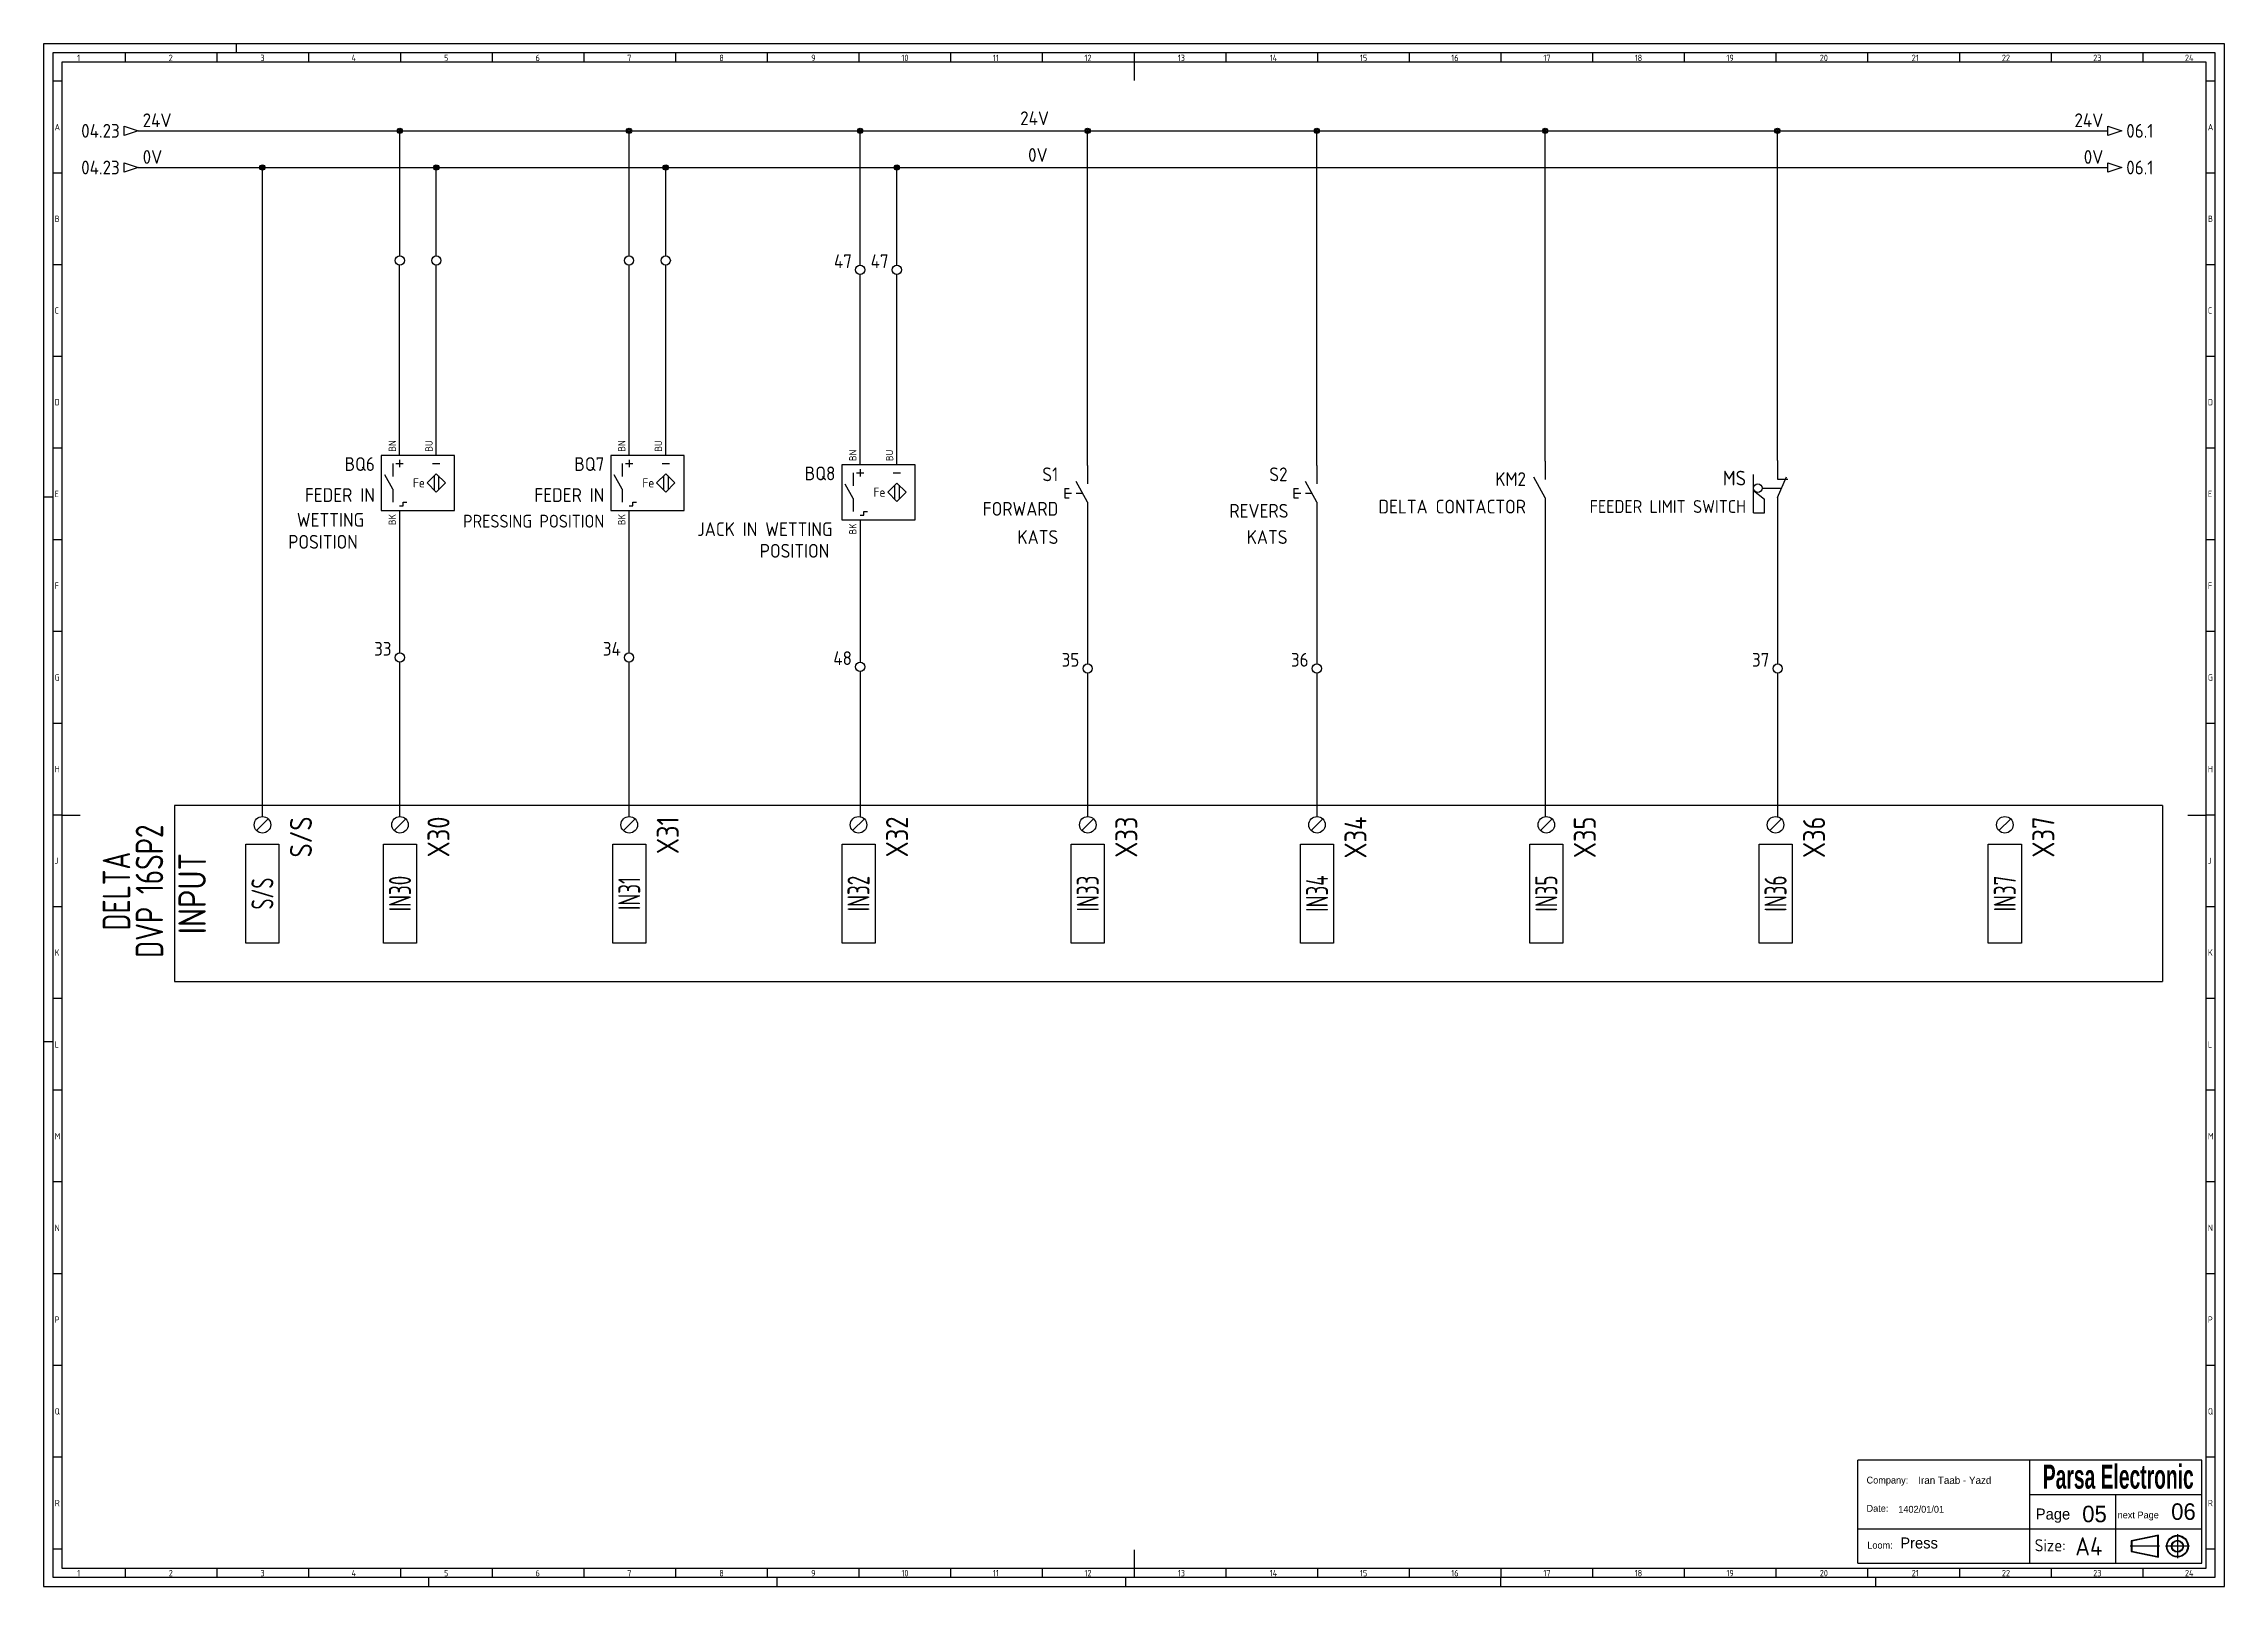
# Model space of a CAD drawing. Header units: millimetres. Extents: x 0 to 1189, y 5 to 846.
import ezdxf
from ezdxf.enums import TextEntityAlignment as Align

# ---------------------------------------------------------------- set-up
doc = ezdxf.new("R2010")
doc.units = ezdxf.units.MM
doc.header["$LTSCALE"] = 12
for name, color, linetype in [('035', 5, 'Continuous'), ('07', 7, 'Continuous'), ('DESC', 1, 'Continuous'), ('DESCCHILD', 20, 'Continuous'), ('MISC', 2, 'Continuous'), ('RED_2.5mm^2', 1, 'Continuous'), ('SYMS', 7, 'Continuous'), ('TAGS', 51, 'Continuous'), ('TERMS', 4, 'Continuous'), ('WIRENO', 70, 'Continuous'), ('WIREREF', 61, 'Continuous'), ('WIREREF_DEST', 61, 'Continuous'), ('XREF', 7, 'Continuous')]:
    doc.layers.add(name, color=color, linetype=linetype)
doc.styles.add('AA', font='', dxfattribs={"height": 1})
doc.styles.add('ACISOTS', font='isocp.shx')
doc.styles.add('ISO Proportional', font='isocp.shx')
doc.styles.add('RAAD', font='swisscb.ttf', dxfattribs={"width": 0.7})
doc.styles.add('WD_IEC', font='ISOCP2.shx', dxfattribs={"width": 0.9, "height": 4})
doc.styles.get('AA').set_extended_font_data('Zar')

# ---------------------------------------------------------------- blocks, each defined once
blk = doc.blocks.new('IEC_border_a0')
at = {"layer": '035', "color": 0}
for p, q in [((0, 841), (0, 0)), ((1189, 841), (0, 841)), ((44.5, 836), (44.5, 831)), ((94.5, 836), (94.5, 831)), ((105, 841), (105, 836)), ((144.5, 836), (144.5, 831)), ((194.5, 836), (194.5, 831)), ((244.5, 836), (244.5, 831)), ((294.5, 836), (294.5, 831)), ((344.5, 836), (344.5, 831)), ((394.5, 836), (394.5, 831)), ((444.5, 836), (444.5, 831)), ((494.5, 836), (494.5, 831)), ((544.5, 836), (544.5, 831)), ((594.5, 836), (594.5, 831)), ((644.5, 836), (644.5, 831)), ((694.5, 836), (694.5, 831)), ((744.5, 836), (744.5, 831)), ((794.5, 836), (794.5, 831)), ((844.5, 836), (844.5, 831)), ((894.5, 836), (894.5, 831)), ((944.5, 836), (944.5, 831)), ((994.5, 836), (994.5, 831)), ((1044.5, 836), (1044.5, 831)), ((1094.5, 836), (1094.5, 831)), ((1144.5, 836), (1144.5, 831)), ((1189, 0), (1189, 841)), ((10, 820.5), (5, 820.5)), ((1184, 820.5), (1179, 820.5)), ((10, 770.5), (5, 770.5)), ((1184, 770.5), (1179, 770.5)), ((10, 720.5), (5, 720.5)), ((1184, 720.5), (1179, 720.5)), ((10, 670.5), (5, 670.5)), ((1184, 670.5), (1179, 670.5)), ((10, 620.5), (5, 620.5)), ((1184, 620.5), (1179, 620.5)), ((0, 594), (5, 594)), ((10, 570.5), (5, 570.5)), ((1184, 570.5), (1179, 570.5)), ((10, 520.5), (5, 520.5)), ((1184, 520.5), (1179, 520.5)), ((10, 470.5), (5, 470.5)), ((1184, 470.5), (1179, 470.5)), ((10, 420.5), (5, 420.5)), ((1184, 420.5), (1179, 420.5)), ((1184, 420.5), (1179, 420.5)), ((10, 370.5), (5, 370.5)), ((1184, 370.5), (1179, 370.5)), ((10, 320.5), (5, 320.5)), ((1184, 320.5), (1179, 320.5)), ((0, 297), (5, 297)), ((10, 270.5), (5, 270.5)), ((1184, 270.5), (1179, 270.5)), ((1184, 270.5), (1179, 270.5)), ((10, 220.5), (5, 220.5)), ((1184, 220.5), (1179, 220.5)), ((10, 170.5), (5, 170.5)), ((1184, 170.5), (1179, 170.5)), ((10, 120.5), (5, 120.5)), ((1184, 120.5), (1179, 120.5)), ((10, 70.5), (5, 70.5)), ((1184, 70.5), (1179, 70.5)), ((10, 20.4), (5.1, 20.4)), ((1184, 20.4), (1179, 20.4)), ((0, 0), (1189, 0)), ((44.5, 10), (44.5, 5)), ((94.5, 10), (94.5, 5)), ((144.5, 10), (144.5, 5)), ((194.5, 10), (194.5, 5)), ((210, 0), (210, 5)), ((244.5, 10), (244.5, 5)), ((294.5, 10), (294.5, 5)), ((344.5, 10), (344.5, 5)), ((394.5, 10), (394.5, 5)), ((400, 0), (400, 5)), ((444.5, 10), (444.5, 5)), ((494.5, 10), (494.5, 5)), ((544.5, 10), (544.5, 5)), ((590, 0), (590, 5)), ((594.5, 10), (594.5, 5)), ((644.5, 10), (644.5, 5)), ((694.5, 10), (694.5, 5)), ((744.5, 10), (744.5, 5)), ((744.5, 10), (744.5, 5)), ((794.5, 10), (794.5, 5)), ((794.5, 0), (794.5, 5)), ((844.5, 10), (844.5, 5)), ((894.5, 10), (894.5, 5)), ((944.5, 10), (944.5, 5)), ((994.5, 10), (994.5, 5)), ((999, 0), (999, 5)), ((1044.5, 10), (1044.5, 5)), ((1094.5, 10), (1094.5, 5)), ((1144.5, 10), (1144.5, 5))]:
    blk.add_line(p, q, dxfattribs=at)
blk.add_lwpolyline([(10, 10), (1179, 10), (1179, 831), (10, 831)], close=True, dxfattribs=at)
at = {"layer": '07', "color": 0}
for p, q in [((594.5, 831), (594.5, 821)), ((10, 420.5), (20, 420.5)), ((1169, 420.5), (1179, 420.5)), ((594.5, 20), (594.5, 10))]:
    blk.add_line(p, q, dxfattribs=at)
blk.add_lwpolyline([(5, 5), (1184, 5), (1184, 836), (5, 836)], close=True, dxfattribs=at)
at = {"layer": '035', "color": 0, "style": 'ISO Proportional'}
for s, p in [('1', (18.3, 831.5)), ('2', (68.2, 831.5)), ('3', (118.2, 831.5)), ('4', (167.9, 831.5)), ('5', (218.3, 831.5)), ('6', (268.2, 831.5)), ('7', (318.2, 831.5)), ('8', (368.4, 831.5)), ('9', (418.5, 831.5)), ('10', (467.7, 831.5)), ('11', (517.5, 831.5)), ('12', (567.5, 831.5)), ('13', (618.4, 831.5)), ('14', (668.5, 831.5)), ('15', (717.7, 831.5)), ('16', (767.5, 831.5)), ('17', (817.7, 831.5)), ('18', (867.5, 831.5)), ('19', (917.5, 831.5)), ('20', (968.4, 831.5)), ('21', (1018.5, 831.5)), ('22', (1067.7, 831.5)), ('23', (1117.5, 831.5)), ('24', (1167.5, 831.5)), ('A', (6, 793.8)), ('A', (1180, 793.8)), ('B', (6, 743.8)), ('B', (1180, 743.8)), ('C', (6, 693.8)), ('C', (1180, 693.8)), ('D', (6, 643.8)), ('D', (1180, 643.8)), ('E', (6, 593.8)), ('E', (1180, 593.8)), ('F', (6, 543.8)), ('F', (1180, 543.8)), ('G', (6, 493.8)), ('G', (1180, 493.8)), ('H', (6, 443.8)), ('H', (1180, 443.8)), ('J', (6, 393.8)), ('J', (1180, 393.8)), ('K', (6, 343.8)), ('K', (1180, 343.8)), ('L', (6, 293.7)), ('L', (1180, 293.7)), ('M', (6, 243.7)), ('M', (1180, 243.7)), ('N', (6, 193.7)), ('N', (1180, 193.7)), ('P', (6, 143.7)), ('P', (1180, 143.7)), ('Q', (6, 93.7)), ('Q', (1180, 93.7)), ('R', (6.1, 43.7)), ('R', (1180, 43.7)), ('1', (18.3, 5.5)), ('2', (68.2, 5.5)), ('3', (118.2, 5.5)), ('4', (167.9, 5.5)), ('5', (218.3, 5.5)), ('6', (268.2, 5.5)), ('7', (318.2, 5.5)), ('8', (368.4, 5.5)), ('9', (418.5, 5.5)), ('10', (467.7, 5.5)), ('11', (517.5, 5.5)), ('12', (567.5, 5.5)), ('13', (618.4, 5.5)), ('14', (668.5, 5.5)), ('15', (717.7, 5.5)), ('16', (767.5, 5.5)), ('17', (817.7, 5.5)), ('18', (867.5, 5.5)), ('19', (917.5, 5.5)), ('20', (968.4, 5.5)), ('21', (1018.5, 5.5)), ('22', (1067.7, 5.5)), ('23', (1117.5, 5.5)), ('24', (1167.5, 5.5))]:
    blk.add_text(s, height=3.5, dxfattribs=at).set_placement(p)
blk = doc.blocks.new('WD_WNH')
at = {"linetype": 'Continuous', "style": 'WD_IEC', "width": 0.8}
blk.add_attdef('WIRENO', text='', height=2.5, dxfattribs=at).set_placement((0, 0.75), align=Align.CENTER)
at = {"style": 'WD_IEC', "flags": 1}
for tag, p in [('W08USER', (0, 0.375)), ('W04USER', (0, 0.875)), ('W05USER', (0, 0.75)), ('W09USER', (0, 0.25)), ('W03USER', (0, 1)), ('W06USER', (0, 0.625)), ('W07USER', (0, 0.5)), ('W02USER', (0, 1.125)), ('W01USER', (0, 1.25)), ('W10USER', (0, 0.125))]:
    blk.add_attdef(tag, text='', height=0.08, dxfattribs=at).set_placement(p, align=Align.CENTER)
blk = doc.blocks.new('WDDOT')
for radius in [0.72, 0.449, 0.223]:
    blk.add_circle((0, 0), radius)
blk = doc.blocks.new('VPX11IN3')
for p, q in [((0, 6.25), (0, 4.25)), ((-1.875, -1.75), (-4.0625, 2.1875)), ((-1.875, 5.25), (-1.875, 1.75)), ((-1, 5.25), (1, 5.25)), ((9, 5.25), (11, 5.25)), ((9.375, 1.875), (9.375, -1.875)), ((10.625, 1.875), (10.625, -1.875)), ((-1.875, -1.75), (-1.875, -5.25)), ((1, -6.25), (1, -5.25)), ((1, -5.25), (2, -5.25)), ((0, -6.25), (1, -6.25))]:
    blk.add_line(p, q)
for points in [[(-5, -7.5), (15, -7.5), (15, 7.5), (-5, 7.5)], [(10, 2.5), (12.5, 0), (10, -2.5), (7.5, 0)]]:
    blk.add_lwpolyline(points, close=True)
at = {"style": 'WD_IEC'}
blk.add_text('Fe', height=2.5, dxfattribs=at).set_placement((6.875, 0), align=Align.MIDDLE_RIGHT)
for tag, p in [('INST', (-6.75, 10.25)), ('LOC', (-6.75, 6.75)), ('TAG1', (-6.75, 3.25)), ('DESC1', (-6.75, -5.2)), ('DESC3', (-6.75, -12.2)), ('DESC2', (-6.75, -8.7)), ('WDTAGALT', (-6.25, -15.125))]:
    blk.add_attdef(tag, text='', height=2.5, dxfattribs=at).set_placement(p, align=Align.RIGHT)
for tag, p in [('TERM02', (-1, 8.5)), ('TERM03', (9, 8.5))]:
    blk.add_attdef(tag, p, '', height=2, rotation=90, dxfattribs=at)
at = {"style": 'WD_IEC', "flags": 1}
for tag, p, height in [('X2TERM02', (0, 7.5), 0.32), ('X2TERM03', (10, 7.5), 0.32), ('MFG', (17.75, 6.5), 1.5), ('CAT', (17.75, 4), 1.5), ('ASSYCODE', (16, -4), 1), ('FAMILY', (16, -5.5), 1), ('X8TERM01', (0, -7.5), 0.32), ('CATDESC', (16, -7), 1)]:
    blk.add_attdef(tag, p, '', height=height, dxfattribs=at)
at = {"lineweight": 15, "style": 'WD_IEC'}
blk.add_attdef('XREF', text='', height=2.5, dxfattribs=at).set_placement((-6.75, -1.35), align=Align.RIGHT)
at = {"style": 'WD_IEC'}
blk.add_attdef('TERM01', text='', height=2, rotation=90, dxfattribs=at).set_placement((-1, -8.5), align=Align.RIGHT)
blk = doc.blocks.new('HA1D3')
blk.add_lwpolyline([(0, 0), (-3.75, -1.25), (-3.75, 1.25)], close=True)
at = {"style": 'WD_IEC'}
blk.add_attdef('XREF', text='', height=2.5, dxfattribs=at).set_placement((-5, 0), align=Align.MIDDLE_RIGHT)
at = {"style": 'WD_IEC', "flags": 1}
blk.add_attdef('SIGCODE', text='', height=1, dxfattribs=at).set_placement((-2.5, 1.8), align=Align.RIGHT)
at = {"style": 'WD_IEC'}
for tag, p, height, flags in [('X1TERM01', (0, 0), 0.32, 1), ('WIRENO', (1.25, 1), 2.5, 8)]:
    blk.add_attdef(tag, p, '', height=height, dxfattribs=dict(at, flags=flags))
blk.add_attdef('DESC1', text='', height=2.5, dxfattribs=at).set_placement((1.25, -1), align=Align.TOP_LEFT)
blk = doc.blocks.new('HA1S1')
blk.add_lwpolyline([(0, 1.25), (3.75, 0), (0, -1.25)], close=True)
at = {"style": 'WD_IEC'}
for tag, height, flags, p in [('WIRENO', 2.5, 8, (-1.25, 1)), ('SIGCODE', 1, 1, (5, 1.8))]:
    blk.add_attdef(tag, text='', height=height, dxfattribs=dict(at, flags=flags)).set_placement(p, align=Align.RIGHT)
at = {"style": 'WD_IEC', "flags": 1}
blk.add_attdef('X4TERM01', (0, 0), '', height=0.32, dxfattribs=at)
at = {"style": 'WD_IEC'}
blk.add_attdef('XREF', text='', height=2.5, dxfattribs=at).set_placement((5, 0), align=Align.MIDDLE_LEFT)
blk.add_attdef('DESC1', text='', height=2.5, dxfattribs=at).set_placement((-1.25, -1), align=Align.TOP_RIGHT)
blk = doc.blocks.new('VT0002')
blk.add_circle((0, 0), 1.25)
at = {"style": 'WD_IEC'}
for tag, p in [('INST', (-2.25, 6.5)), ('LOC', (-2.25, 3.5)), ('DESC1', (-2.25, -6.25)), ('DESC3', (-2.25, -12.25)), ('DESC2', (-2.25, -9.25))]:
    blk.add_attdef(tag, text='', height=2.5, dxfattribs=at).set_placement(p, align=Align.RIGHT)
at = {"style": 'WD_IEC', "flags": 1}
for tag, p, height in [('ASSYCODE', (2.75, 10.75), 1), ('CATDESC', (2.75, 9.25), 1), ('MFG', (2.75, 7.25), 1.5), ('CAT', (2.75, 4.75), 1.5), ('X4PIN01', (-1.25, 1), 0.25), ('X4TERM01', (-1.25, 0), 0.25), ('X4TERMDESC01', (-1.25, 0.5), 0.4), ('STRIPSEQ', (0, 0), 0.025), ('X2PIN01', (0, 2.25), 0.25), ('X2TERM01', (0, 1.25), 0.25), ('X8PIN01', (0, -0.25), 0.25), ('X2TERMDESC01', (0, 1.75), 0.4), ('X1PIN01', (1.25, 1), 0.25), ('X1TERM01', (1.25, 0), 0.25), ('X1TERMDESC01', (1.25, 0.5), 0.4), ('LINKTERM', (0, -0.04), 0.025), ('X8TERM01', (0, -1.25), 0.25), ('X8TERMDESC01', (0, -0.75), 0.4)]:
    blk.add_attdef(tag, p, '', height=height, dxfattribs=at)
at = {"style": 'WD_IEC', "flags": 8}
for tag, height, p in [('TAGSTRIP', 2.5, (-2.25, 0.5)), ('TERM01', 2, (-2.25, -3.25))]:
    blk.add_attdef(tag, text='', height=height, dxfattribs=at).set_placement(p, align=Align.RIGHT)
blk = doc.blocks.new('VPB11')
for p, q in [((0, 7.5), (0, 2.5)), ((-6.25, 1.25), (-6.25, -1.25)), ((-6.25, 1.25), (-5, 1.25)), ((-6.25, 0), (-4.375, 0)), ((0, -2.5), (-3.125, 3.125)), ((-3.125, 0), (-1.389, 0)), ((-6.25, -1.25), (-5, -1.25)), ((0, -2.5), (0, -7.5))]:
    blk.add_line(p, q)
at = {"style": 'WD_IEC'}
for tag, p in [('INST', (-8, 10.25)), ('LOC', (-8, 6.75)), ('TAG1', (-8, 3.25)), ('DESC2', (-8, -13.85)), ('DESC1', (-8, -10.35)), ('DESC3', (-8, -17.35))]:
    blk.add_attdef(tag, text='', height=2.5, dxfattribs=at).set_placement(p, align=Align.RIGHT)
blk.add_attdef('TERM01', text='', height=2, rotation=90, dxfattribs=at).set_placement((-1, 7.5), align=Align.RIGHT)
at = {"style": 'WD_IEC', "flags": 1}
for tag, p, height in [('X2TERM01', (0, 7.5), 0.32), ('X1LINK', (0, 0), 0.32), ('CONTACT', (0.5, 4.5), 1), ('COMMON', (1.75, 3.25), 1), ('ASSYCODE', (1, -4), 1), ('FAMILY', (1, -5.5), 1), ('X8TERM02', (0, -7.5), 0.32), ('CATDESC', (1, -7), 1)]:
    blk.add_attdef(tag, p, '', height=height, dxfattribs=at)
at = {"style": 'WD_IEC', "flags": 9}
for tag, p in [('MFG', (-8.5, -0.25)), ('CAT', (-8.5, -2.75))]:
    blk.add_attdef(tag, text='', height=1.5, dxfattribs=at).set_placement(p, align=Align.RIGHT)
at = {"style": 'WD_IEC'}
blk.add_attdef('TERM02', (-1, -7.5), '', height=2, rotation=90, dxfattribs=at)
at = {"lineweight": 15, "style": 'WD_IEC'}
blk.add_attdef('XREF', text='', height=2.5, dxfattribs=at).set_placement((-8, -6.35), align=Align.RIGHT)
blk = doc.blocks.new('PLCIO_F85')
blk.add_line((1036, 48), (1036, -48))
at = {"layer": 'SYMS'}
for p, q in [((-48, 48), (-48, -48)), ((1036, 48), (-48, 48)), ((-3.2, 34.3), (3.2, 40.7)), ((71.8, 34.3), (78.2, 40.7)), ((196.8, 34.3), (203.2, 40.7)), ((321.8, 34.3), (328.2, 40.7)), ((446.8, 34.3), (453.2, 40.7)), ((571.8, 34.3), (578.2, 40.7)), ((696.8, 34.3), (703.2, 40.7)), ((821.8, 34.3), (828.2, 40.7)), ((946.8, 34.3), (953.2, 40.7)), ((-9, -27), (-9, 27)), ((-9, 27), (9, 27)), ((9, 27), (9, -27)), ((66, -27), (66, 27)), ((66, 27), (84, 27)), ((84, 27), (84, -27)), ((191, -27), (191, 27)), ((191, 27), (209, 27)), ((209, 27), (209, -27)), ((316, -27), (316, 27)), ((316, 27), (334, 27)), ((334, 27), (334, -27)), ((441, -27), (441, 27)), ((441, 27), (459, 27)), ((459, 27), (459, -27)), ((566, -27), (566, 27)), ((566, 27), (584, 27)), ((584, 27), (584, -27)), ((691, -27), (691, 27)), ((691, 27), (709, 27)), ((709, 27), (709, -27)), ((816, -27), (816, 27)), ((816, 27), (834, 27)), ((834, 27), (834, -27)), ((941, -27), (941, 27)), ((941, 27), (959, 27)), ((959, 27), (959, -27)), ((9, -27), (-9, -27)), ((84, -27), (66, -27)), ((209, -27), (191, -27)), ((334, -27), (316, -27)), ((459, -27), (441, -27)), ((584, -27), (566, -27)), ((709, -27), (691, -27)), ((834, -27), (816, -27)), ((959, -27), (941, -27)), ((-48, -48), (1036, -48))]:
    blk.add_line(p, q, dxfattribs=at)
for centre in [(0, 37.5), (75, 37.5), (200, 37.5), (325, 37.5), (450, 37.5), (575, 37.5), (700, 37.5), (825, 37.5), (950, 37.5)]:
    blk.add_circle(centre, 4.5, dxfattribs=at)
at = {"layer": 'SYMS', "style": 'WD_IEC', "width": 0.9}
for tag, p in [('TERMDESC01', (6.2, 60)), ('TERMDESC02', (81.2, 60)), ('TERMDESC03', (206.2, 60)), ('TERMDESC04', (331.2, 60)), ('TERMDESC05', (456.2, 60)), ('TERMDESC06', (581.2, 60)), ('TERMDESC07', (706.2, 60)), ('TERMDESC08', (831.2, 60)), ('TERMDESC09', (956.2, 60))]:
    blk.add_attdef(tag, text='', height=12, rotation=90, dxfattribs=at).set_placement(p, align=Align.TOP_LEFT)
at = {"layer": 'SYMS', "style": 'WD_IEC', "width": 0.9, "flags": 1}
for tag, p in [('X2TERM01', (0, 42)), ('X2TERM02', (75, 42)), ('X2TERM03', (200, 42)), ('X2TERM04', (325, 42)), ('X2TERM05', (450, 42)), ('X2TERM06', (575, 42)), ('X2TERM07', (700, 42)), ('X2TERM08', (825, 42)), ('X2TERM09', (950, 42))]:
    blk.add_attdef(tag, text='', height=1.92, rotation=90, dxfattribs=at).set_placement(p, align=Align.RIGHT)
at = {"layer": 'SYMS', "style": 'WD_IEC', "width": 0.9}
for tag, p in [('TERM01', (15, 42)), ('TERM02', (90, 42)), ('TERM03', (215, 42)), ('TERM04', (340, 42)), ('TERM05', (465, 42)), ('TERM06', (590, 42)), ('TERM07', (715, 42)), ('TERM08', (840, 42)), ('TERM09', (965, 42))]:
    blk.add_attdef(tag, text='', height=12, rotation=90, dxfattribs=at).set_placement(p, align=Align.TOP_RIGHT)
at = {"layer": 'SYMS', "style": 'WD_IEC'}
for tag, width, p in [('INST', 0.8, (-159, 0)), ('MFG', 0.8, (-123, 0)), ('CAT', 0.8, (-105, 0)), ('LINE1', 0.9, (-87, 0)), ('LINE2', 0.9, (-69, 0)), ('DESC', 0.9, (-50.8, 0)), ('TAG', 0.9, (-30.9, 0)), ('LOC', 0.8, (-141, 0))]:
    blk.add_attdef(tag, text='', height=15, rotation=90, dxfattribs=dict(at, width=width)).set_placement(p, align=Align.CENTER)
at = {"layer": 'SYMS', "style": 'WD_IEC', "width": 0.7}
for tag, p in [('TAGA01', (0, 0)), ('TAGA02', (75, 0)), ('TAGA03', (200, 0)), ('TAGA04', (325, 0)), ('TAGA05', (450, 0)), ('TAGA06', (575, 0)), ('TAGA07', (700, 0)), ('TAGA08', (825, 0)), ('TAGA09', (950, 0))]:
    blk.add_attdef(tag, text='', height=12, rotation=90, dxfattribs=at).set_placement(p, align=Align.MIDDLE_CENTER)
at = {"layer": 'SYMS', "linetype": 'Continuous', "style": 'WD_IEC', "width": 0.9, "flags": 9}
blk.add_attdef('ASSYCODE', text='', height=1.92, rotation=90, dxfattribs=at).set_placement((-102.9, -22.1), align=Align.CENTER)
at = {"layer": 'SYMS', "style": 'WD_IEC', "width": 0.9}
for tag, p in [('DESCA01', (-9, -111)), ('DESCB01', (9, -111)), ('DESCC01', (27, -111)), ('DESCD01', (45, -111)), ('DESCE01', (63, -111)), ('DESCA02', (66, -111)), ('DESCB02', (84, -111)), ('DESCC02', (102, -111)), ('DESCD02', (120, -111)), ('DESCE02', (138, -111)), ('DESCA03', (191, -111)), ('DESCB03', (209, -111)), ('DESCC03', (227, -111)), ('DESCD03', (245, -111)), ('DESCE03', (263, -111)), ('DESCA04', (316, -111)), ('DESCB04', (334, -111)), ('DESCC04', (352, -111)), ('DESCD04', (370, -111)), ('DESCE04', (388, -111)), ('DESCA05', (441, -111)), ('DESCB05', (459, -111)), ('DESCC05', (477, -111)), ('DESCD05', (495, -111)), ('DESCE05', (513, -111)), ('DESCA06', (566, -111)), ('DESCB06', (584, -111)), ('DESCC06', (602, -111)), ('DESCD06', (620, -111)), ('DESCE06', (638, -111)), ('DESCA07', (691, -111)), ('DESCB07', (709, -111)), ('DESCC07', (727, -111)), ('DESCD07', (745, -111)), ('DESCE07', (763, -111)), ('DESCA08', (816, -111)), ('DESCB08', (834, -111)), ('DESCC08', (852, -111)), ('DESCD08', (870, -111)), ('DESCE08', (888, -111)), ('DESCA09', (941, -111)), ('DESCB09', (959, -111)), ('DESCC09', (977, -111)), ('DESCD09', (995, -111)), ('DESCE09', (1013, -111))]:
    blk.add_attdef(tag, text='', height=15, rotation=90, dxfattribs=at).set_placement(p, align=Align.RIGHT)
blk = doc.blocks.new('VCR21')
for p, q in [((0, 7.5), (0, 2.5)), ((0, -2.5), (-3.12, 3.12)), ((0, -2.5), (0, -7.5))]:
    blk.add_line(p, q)
at = {"style": 'WD_IEC'}
for tag, p in [('INST', (-5.25, 6.75)), ('LOC', (-5.25, 3.75)), ('TAG2', (-5.25, 0.75)), ('DESC1', (-5.25, -6.75)), ('XREF', (-5.25, -3.75)), ('DESC3', (-5.25, -12.75)), ('DESC2', (-5.25, -9.75))]:
    blk.add_attdef(tag, text='', height=2.5, dxfattribs=at).set_placement(p, align=Align.RIGHT)
blk.add_attdef('TERM01', text='', height=2, rotation=90, dxfattribs=at).set_placement((-1, 7.5), align=Align.RIGHT)
at = {"style": 'WD_IEC', "flags": 1}
for tag, p, height in [('X2TERM01', (0, 7.5), 0.32), ('X4LINK', (-2.75, 0), 0.32), ('X1LINK', (-0.5, 0), 0.32), ('CONTACT', (4, -3.5), 1), ('FAMILY', (4, -5), 1), ('COMMON', (5.25, -4.75), 1), ('X8TERM02', (0, -7.5), 0.32)]:
    blk.add_attdef(tag, p, '', height=height, dxfattribs=at)
at = {"style": 'WD_IEC'}
blk.add_attdef('TERM02', (-1, -7.5), '', height=2, rotation=90, dxfattribs=at)
blk = doc.blocks.new('VLS12C')
for p, q in [((0, 7.5), (0, 2.5)), ((-4.14, 0), (1.11, 0)), ((0, -2.5), (2.5, 3.12)), ((0, 2.5), (2.87, 2.5)), ((0, -2.5), (0, -7.5))]:
    blk.add_line(p, q)
at = {"linetype": 'Continuous'}
for p, q in [((-6.54, -6.75), (-6.54, 3.75)), ((-6.54, -0.6), (-3.54, -3)), ((-3.54, -6.75), (-3.54, -3)), ((-6.54, -6.75), (-3.54, -6.75))]:
    blk.add_line(p, q, dxfattribs=at)
blk.add_circle((-5.34, 0), 1.2, dxfattribs=at)
at = {"style": 'WD_IEC'}
for tag, p in [('INST', (-8.55, 6.75)), ('LOC', (-8.55, 3.75)), ('TAG1', (-8.55, 0.75)), ('DESC1', (-8.55, -6.75)), ('XREF', (-8.55, -3.75)), ('DESC3', (-8.55, -12.75)), ('DESC2', (-8.55, -9.75))]:
    blk.add_attdef(tag, text='', height=2.5, dxfattribs=at).set_placement(p, align=Align.RIGHT)
blk.add_attdef('TERM01', text='', height=2, rotation=90, dxfattribs=at).set_placement((-1, 7.5), align=Align.RIGHT)
at = {"style": 'WD_IEC', "flags": 1}
for tag, p, height in [('X2TERM01', (0, 7.5), 0.32), ('MFG', (2.75, 6.5), 1.5), ('X1LINK', (2, 0), 0.32), ('CAT', (2.75, 4), 1.5), ('ASSYCODE', (1, -4), 1), ('FAMILY', (1, -5.5), 1), ('CONTACT', (1.05, -1.35), 1), ('COMMON', (2.3, -2.6), 1), ('X8TERM02', (0, -7.5), 0.32), ('CATDESC', (1, -7), 1)]:
    blk.add_attdef(tag, p, '', height=height, dxfattribs=at)
at = {"style": 'WD_IEC'}
blk.add_attdef('TERM02', (-1, -7.5), '', height=2, rotation=90, dxfattribs=at)
at = {"lineweight": 15, "style": 'WD_IEC'}
blk.add_attdef('WDTAGALT', text='', height=2.5, dxfattribs=at).set_placement((-8.55, -15.75), align=Align.RIGHT)

msp = doc.modelspace()

# ---------------------------------------------------------------- linework, layer by layer
for p, q in [((1176.7, 73.7), (989.2, 73.7)), ((989.2, 17.5), (989.2, 73.7)), ((1082.9, 17.5), (1082.9, 73.7)), ((1176.7, 17.5), (1176.7, 73.7)), ((1176.7, 54.9), (1082.9, 54.9)), ((1129.8, 36.2), (1129.8, 54.9)), ((1176.7, 36.2), (989.2, 36.2)), ((1129.8, 17.5), (1129.8, 36.2)), ((1153.6, 26.8), (1137.6, 26.8)), ((1153, 32.8), (1138.2, 29.8)), ((1138.2, 29.8), (1138.2, 23.9)), ((1138.2, 23.9), (1153, 20.9)), ((1152.7, 32.4), (1138.5, 29.6)), ((1138.5, 29.6), (1138.5, 24.1)), ((1138.5, 24.1), (1152.7, 21.3)), ((1152.7, 21.3), (1152.7, 32.4)), ((1153, 20.9), (1153, 32.8)), ((1170, 26.8), (1156.9, 26.8)), ((1163.4, 33.4), (1163.4, 20.3)), ((989.2, 17.5), (1176.7, 17.5)), ((989.2, 17.5), (1176.7, 17.5))]:
    msp.add_line(p, q)
for radius in [5.94, 5.64, 3.26, 2.97]:
    msp.add_circle((1163.4, 26.8), radius)
at = {"layer": 'RED_2.5mm^2', "color": 0}
for p, q in [((51.5, 798.4), (1125.5, 798.4)), ((194.2, 730.2), (194.2, 798.4)), ((319.2, 730.2), (319.2, 798.4)), ((445.2, 725.1), (445.2, 798.4)), ((569.2, 615.9), (569.2, 798.4)), ((694.2, 615.9), (694.2, 798.4)), ((818.7, 618.3), (818.7, 798.4)), ((945.3, 618.6), (945.3, 798.4)), ((51.5, 778.4), (1125.5, 778.4)), ((119.3, 424.6), (119.3, 778.4)), ((214.1, 730.2), (214.1, 778.4)), ((339.2, 730.2), (339.2, 778.4)), ((465.2, 725.1), (465.2, 778.4)), ((194.1, 621.5), (194.1, 725.2)), ((214.1, 621.5), (214.1, 725.2)), ((319.2, 621.5), (319.2, 725.2)), ((339.2, 621.5), (339.2, 725.2)), ((445.2, 616.4), (445.2, 720.1)), ((465.2, 616.4), (465.2, 720.1)), ((194.3, 513.8), (194.3, 591.5)), ((319.3, 513.8), (319.3, 591.5)), ((445.2, 586.4), (445.2, 508.7)), ((569.2, 585.9), (569.2, 507.8)), ((694.2, 585.9), (694.2, 507.8)), ((818.7, 588.3), (818.7, 424.6)), ((945.3, 588.6), (945.3, 507.8)), ((194.3, 424.6), (194.3, 508.8)), ((319.3, 424.6), (319.3, 508.8)), ((445.2, 503.7), (445.2, 424.6)), ((569.2, 502.8), (569.2, 424.6)), ((694.2, 502.8), (694.2, 424.6)), ((945.3, 502.8), (945.3, 424.6))]:
    msp.add_line(p, q, dxfattribs=at)

# ---------------------------------------------------------------- block references
msp.add_blockref('IEC_border_a0', (0, 4.9))
at = {"layer": 'SYMS'}
ref = msp.add_blockref('HA1D3', (51.5, 798.4), dxfattribs=dict(at, xscale=2, yscale=2, zscale=2))
ref.add_attrib('XREF', '04.23', dxfattribs={"layer": 'XREF', "height": 7.5, "style": 'WD_IEC'}).set_placement((41.5, 798.4), align=Align.MIDDLE_RIGHT)
ref.add_attrib('WIRENO', '24V', (54, 800.4), dxfattribs={"layer": 'WIREREF_DEST', "height": 7.5, "style": 'WD_IEC', "flags": 8})
at = {"layer": 'SYMS', "xscale": 2, "yscale": 2, "zscale": 2}
for p in [(194.2, 798.4), (319.2, 798.4), (445.2, 798.4), (569.2, 798.4), (694.2, 798.4), (818.7, 798.4), (945.3, 798.4), (119.3, 778.4), (214.1, 778.4), (339.2, 778.4), (465.2, 778.4)]:
    msp.add_blockref('WDDOT', p, dxfattribs=at)
at = {"layer": 'SYMS'}
ref = msp.add_blockref('HA1S1', (1125.5, 798.4), dxfattribs=dict(at, xscale=2, yscale=2, zscale=2))
ref.add_attrib('XREF', '06.1', dxfattribs={"layer": 'XREF', "height": 7.5, "style": 'WD_IEC'}).set_placement((1135.5, 798.4), align=Align.MIDDLE_LEFT)
ref.add_attrib('WIRENO', '24V', dxfattribs={"layer": 'WIREREF', "height": 7.5, "style": 'WD_IEC', "flags": 8}).set_placement((1123, 800.4), align=Align.RIGHT)
ref = msp.add_blockref('HA1D3', (51.5, 778.4), dxfattribs=dict(at, xscale=2, yscale=2, zscale=2))
ref.add_attrib('XREF', '04.23', dxfattribs={"layer": 'XREF', "height": 7.5, "style": 'WD_IEC'}).set_placement((41.5, 778.4), align=Align.MIDDLE_RIGHT)
ref.add_attrib('WIRENO', '0V', (54, 780.4), dxfattribs={"layer": 'WIREREF_DEST', "height": 7.5, "style": 'WD_IEC', "flags": 8})
ref = msp.add_blockref('HA1S1', (1125.5, 778.4), dxfattribs=dict(at, xscale=2, yscale=2, zscale=2))
ref.add_attrib('XREF', '06.1', dxfattribs={"layer": 'XREF', "height": 7.5, "style": 'WD_IEC'}).set_placement((1135.5, 778.4), align=Align.MIDDLE_LEFT)
ref.add_attrib('WIRENO', '0V', dxfattribs={"layer": 'WIREREF', "height": 7.5, "style": 'WD_IEC', "flags": 8}).set_placement((1123, 780.4), align=Align.RIGHT)
at = {"layer": 'SYMS', "color": 7, "true_color": 0xffffff, "xscale": 2, "yscale": 2, "zscale": 2}
for p in [(194.2, 727.7), (214.1, 727.7), (319.2, 727.7), (339.2, 727.7)]:
    msp.add_blockref('VT0002', p, dxfattribs=at)
at = {"layer": 'SYMS', "color": 7, "true_color": 0xffffff}
ref = msp.add_blockref('VT0002', (445.2, 722.6), dxfattribs=dict(at, xscale=2, yscale=2, zscale=2))
ref.add_attrib('TAGSTRIP', '47', dxfattribs={"layer": 'TAGS', "height": 7.5, "style": 'WD_IEC', "flags": 8}).set_placement((440.7, 723.6), align=Align.RIGHT)
ref = msp.add_blockref('VT0002', (465.2, 722.6), dxfattribs=dict(at, xscale=2, yscale=2, zscale=2))
ref.add_attrib('TAGSTRIP', '47', dxfattribs={"layer": 'TAGS', "height": 7.5, "style": 'WD_IEC', "flags": 8}).set_placement((460.7, 723.6), align=Align.RIGHT)
at = {"layer": 'SYMS', "color": 0}
ref = msp.add_blockref('VPX11IN3', (194.1, 606.5), dxfattribs=dict(at, xscale=2, yscale=2, zscale=2))
ref.add_attrib('TERM03', 'BU', (212.1, 623.5), dxfattribs={"layer": 'TERMS', "height": 4, "rotation": 90, "style": 'WD_IEC'})
ref.add_attrib('TERM02', 'BN', (192.1, 623.5), dxfattribs={"layer": 'TERMS', "height": 4, "rotation": 90, "style": 'WD_IEC'})
ref.add_attrib('TERM01', 'BK', dxfattribs={"layer": 'TERMS', "height": 4, "rotation": 90, "style": 'WD_IEC'}).set_placement((192.1, 589.5), align=Align.RIGHT)
ref.add_attrib('DESC3', 'POSITION', dxfattribs={"layer": 'DESC', "height": 7.5, "style": 'WD_IEC'}).set_placement((171.3, 570.6), align=Align.RIGHT)
ref.add_attrib('DESC2', 'WETTING ', dxfattribs={"layer": 'DESC', "height": 7.5, "style": 'WD_IEC'}).set_placement((179, 582.6), align=Align.RIGHT)
ref.add_attrib('DESC1', 'FEDER IN', dxfattribs={"layer": 'DESC', "height": 7.5, "style": 'WD_IEC'}).set_placement((180.6, 596.1), align=Align.RIGHT)
ref.add_attrib('TAG1', 'BQ6', dxfattribs={"layer": 'TAGS', "height": 7.5, "style": 'WD_IEC'}).set_placement((180.6, 613), align=Align.RIGHT)
ref = msp.add_blockref('VPX11IN3', (319.2, 606.5), dxfattribs=dict(at, xscale=2, yscale=2, zscale=2))
ref.add_attrib('TERM03', 'BU', (337.2, 623.5), dxfattribs={"layer": 'TERMS', "height": 4, "rotation": 90, "style": 'WD_IEC'})
ref.add_attrib('TERM02', 'BN', (317.2, 623.5), dxfattribs={"layer": 'TERMS', "height": 4, "rotation": 90, "style": 'WD_IEC'})
ref.add_attrib('TERM01', 'BK', dxfattribs={"layer": 'TERMS', "height": 4, "rotation": 90, "style": 'WD_IEC'}).set_placement((317.2, 589.5), align=Align.RIGHT)
ref.add_attrib('DESC3', 'PRESSING POSITION', dxfattribs={"layer": 'DESC', "height": 7, "style": 'WD_IEC'}).set_placement((305.7, 582.1), align=Align.RIGHT)
ref.add_attrib('DESC1', 'FEDER IN', dxfattribs={"layer": 'DESC', "height": 7.5, "style": 'WD_IEC'}).set_placement((305.7, 596.1), align=Align.RIGHT)
ref.add_attrib('TAG1', 'BQ7', dxfattribs={"layer": 'TAGS', "height": 7.5, "style": 'WD_IEC'}).set_placement((305.7, 613), align=Align.RIGHT)
ref = msp.add_blockref('VPX11IN3', (445.2, 601.4), dxfattribs=dict(at, xscale=2, yscale=2, zscale=2))
ref.add_attrib('TERM03', 'BU', (463.2, 618.4), dxfattribs={"layer": 'TERMS', "height": 4, "rotation": 90, "style": 'WD_IEC'})
ref.add_attrib('TERM02', 'BN', (443.2, 618.4), dxfattribs={"layer": 'TERMS', "height": 4, "rotation": 90, "style": 'WD_IEC'})
ref.add_attrib('TERM01', 'BK', dxfattribs={"layer": 'TERMS', "height": 4, "rotation": 90, "style": 'WD_IEC'}).set_placement((443.2, 584.4), align=Align.RIGHT)
ref.add_attrib('DESC3', 'POSITION', dxfattribs={"layer": 'DESC', "height": 7.5, "style": 'WD_IEC'}).set_placement((428.4, 565.7), align=Align.RIGHT)
ref.add_attrib('DESC2', 'JACK IN WETTING', dxfattribs={"layer": 'DESC', "height": 7.5, "style": 'WD_IEC'}).set_placement((430.1, 577.5), align=Align.RIGHT)
ref.add_attrib('TAG1', 'BQ8', dxfattribs={"layer": 'TAGS', "height": 7.5, "style": 'WD_IEC'}).set_placement((431.7, 607.9), align=Align.RIGHT)
ref = msp.add_blockref('VCR21', (818.7, 603.3), dxfattribs=dict(at, xscale=2, yscale=2, zscale=2))
ref.add_attrib('DESC1', 'DELTA CONTACTOR', dxfattribs={"layer": 'DESCCHILD', "height": 7.5, "style": 'WD_IEC'}).set_placement((808.2, 589.8), align=Align.RIGHT)
ref.add_attrib('TAG2', 'KM2', dxfattribs={"layer": 'TAGS', "height": 7.5, "style": 'WD_IEC'}).set_placement((808.2, 604.8), align=Align.RIGHT)
ref = msp.add_blockref('VLS12C', (945.3, 603.6), dxfattribs=dict(at, xscale=2, yscale=2, zscale=2))
ref.add_attrib('DESC1', 'FEEDER LIMIT SWITCH', dxfattribs={"layer": 'DESC', "height": 7, "style": 'WD_IEC'}).set_placement((928.2, 590.1), align=Align.RIGHT)
ref.add_attrib('TAG1', 'MS', dxfattribs={"layer": 'TAGS', "height": 8, "style": 'WD_IEC'}).set_placement((928.2, 605.1), align=Align.RIGHT)
ref = msp.add_blockref('VPB11', (569.2, 600.9), dxfattribs=dict(at, xscale=2, yscale=2, zscale=2))
ref.add_attrib('DESC2', 'KATS', dxfattribs={"layer": 'DESC', "height": 7.5, "style": 'WD_IEC'}).set_placement((553.2, 573.2), align=Align.RIGHT)
ref.add_attrib('DESC1', 'FORWARD', dxfattribs={"layer": 'DESC', "height": 7.5, "style": 'WD_IEC'}).set_placement((553.2, 588.6), align=Align.RIGHT)
ref.add_attrib('TAG1', 'S1', dxfattribs={"layer": 'TAGS', "height": 7.5, "style": 'WD_IEC'}).set_placement((553.2, 607.4), align=Align.RIGHT)
ref = msp.add_blockref('VPB11', (694.2, 600.9), dxfattribs=dict(at, xscale=2, yscale=2, zscale=2))
ref.add_attrib('DESC2', 'KATS', dxfattribs={"layer": 'DESC', "height": 7.5, "style": 'WD_IEC'}).set_placement((678.2, 573.2), align=Align.RIGHT)
ref.add_attrib('DESC1', 'REVERS', dxfattribs={"layer": 'DESC', "height": 7.5, "style": 'WD_IEC'}).set_placement((678.7, 587.5), align=Align.RIGHT)
ref.add_attrib('TAG1', 'S2', dxfattribs={"layer": 'TAGS', "height": 7.5, "style": 'WD_IEC'}).set_placement((678.2, 607.4), align=Align.RIGHT)
ref = msp.add_blockref('VT0002', (194.2, 511.3), dxfattribs=dict(at, xscale=2, yscale=2, zscale=2))
ref.add_attrib('TAGSTRIP', '33', dxfattribs={"layer": 'TAGS', "height": 7.5, "style": 'WD_IEC', "flags": 8}).set_placement((189.7, 512.3), align=Align.RIGHT)
ref = msp.add_blockref('VT0002', (319.2, 511.3), dxfattribs=dict(at, xscale=2, yscale=2, zscale=2))
ref.add_attrib('TAGSTRIP', '34', dxfattribs={"layer": 'TAGS', "height": 7.5, "style": 'WD_IEC', "flags": 8}).set_placement((314.7, 512.3), align=Align.RIGHT)
ref = msp.add_blockref('VT0002', (445.2, 506.2), dxfattribs=dict(at, xscale=2, yscale=2, zscale=2))
ref.add_attrib('TAGSTRIP', '48', dxfattribs={"layer": 'TAGS', "height": 7.5, "style": 'WD_IEC', "flags": 8}).set_placement((440.7, 507.2), align=Align.RIGHT)
ref = msp.add_blockref('VT0002', (569.2, 505.3), dxfattribs=dict(at, xscale=2, yscale=2, zscale=2))
ref.add_attrib('TAGSTRIP', '35', dxfattribs={"layer": 'TAGS', "height": 7.5, "style": 'WD_IEC', "flags": 8}).set_placement((564.7, 506.3), align=Align.RIGHT)
ref = msp.add_blockref('VT0002', (694.2, 505.3), dxfattribs=dict(at, xscale=2, yscale=2, zscale=2))
ref.add_attrib('TAGSTRIP', '36', dxfattribs={"layer": 'TAGS', "height": 7.5, "style": 'WD_IEC', "flags": 8}).set_placement((689.7, 506.3), align=Align.RIGHT)
ref = msp.add_blockref('VT0002', (945.4, 505.3), dxfattribs=dict(at, xscale=2, yscale=2, zscale=2))
ref.add_attrib('TAGSTRIP', '37', dxfattribs={"layer": 'TAGS', "height": 7.5, "style": 'WD_IEC', "flags": 8}).set_placement((940.9, 506.3), align=Align.RIGHT)
ref = msp.add_blockref('PLCIO_F85', (119.3, 382.6), dxfattribs=at)
ref.add_attrib('TERM01', 'S/S', dxfattribs={"layer": 'TERMS', "height": 12, "rotation": 90, "style": 'WD_IEC', "width": 0.9}).set_placement((134.3, 424.6), align=Align.TOP_RIGHT)
ref.add_attrib('TAGA01', 'S/S', dxfattribs={"layer": 'TAGS', "height": 12, "rotation": 90, "style": 'WD_IEC', "width": 0.7}).set_placement((119.3, 382.6), align=Align.MIDDLE_CENTER)
ref.add_attrib('TAG', 'INPUT', dxfattribs={"layer": 'TAGS', "height": 15, "rotation": 90, "style": 'WD_IEC', "width": 0.9}).set_placement((88.5, 382.6), align=Align.CENTER)
ref.add_attrib('CAT', 'DVP 16SP2', dxfattribs={"layer": 'MISC', "height": 15, "rotation": 90, "style": 'WD_IEC', "width": 0.8}).set_placement((65.2, 383.9), align=Align.CENTER)
ref.add_attrib('MFG', 'DELTA', dxfattribs={"layer": 'MISC', "height": 15, "rotation": 90, "style": 'WD_IEC', "width": 0.8}).set_placement((47.2, 383.9), align=Align.CENTER)
ref.add_attrib('TERM02', 'X30', dxfattribs={"layer": 'TERMS', "height": 12, "rotation": 90, "style": 'WD_IEC', "width": 0.9}).set_placement((209.3, 424.6), align=Align.TOP_RIGHT)
ref.add_attrib('TAGA02', 'IN30', dxfattribs={"layer": 'TAGS', "height": 12, "rotation": 90, "style": 'WD_IEC', "width": 0.7}).set_placement((194.3, 382.6), align=Align.MIDDLE_CENTER)
ref.add_attrib('TERM03', 'X31', dxfattribs={"layer": 'TERMS', "height": 12, "rotation": 90, "style": 'WD_IEC', "width": 0.9}).set_placement((334.3, 424.6), align=Align.TOP_RIGHT)
ref.add_attrib('TAGA03', 'IN31', dxfattribs={"layer": 'TAGS', "height": 12, "rotation": 90, "style": 'WD_IEC', "width": 0.7}).set_placement((319.3, 382.6), align=Align.MIDDLE_CENTER)
ref.add_attrib('TERM04', 'X32', dxfattribs={"layer": 'TERMS', "height": 12, "rotation": 90, "style": 'WD_IEC', "width": 0.9}).set_placement((459.3, 424.6), align=Align.TOP_RIGHT)
ref.add_attrib('TAGA04', 'IN32', dxfattribs={"layer": 'TAGS', "height": 12, "rotation": 90, "style": 'WD_IEC', "width": 0.7}).set_placement((444.3, 382.6), align=Align.MIDDLE_CENTER)
ref.add_attrib('TERM05', 'X33', dxfattribs={"layer": 'TERMS', "height": 12, "rotation": 90, "style": 'WD_IEC', "width": 0.9}).set_placement((584.3, 424.6), align=Align.TOP_RIGHT)
ref.add_attrib('TAGA05', 'IN33', dxfattribs={"layer": 'TAGS', "height": 12, "rotation": 90, "style": 'WD_IEC', "width": 0.7}).set_placement((569.3, 382.6), align=Align.MIDDLE_CENTER)
ref.add_attrib('TERM06', 'X34', dxfattribs={"layer": 'TERMS', "height": 12, "rotation": 90, "style": 'WD_IEC', "width": 0.9}).set_placement((709.3, 424.6), align=Align.TOP_RIGHT)
ref.add_attrib('TAGA06', 'IN34', dxfattribs={"layer": 'TAGS', "height": 12, "rotation": 90, "style": 'WD_IEC', "width": 0.7}).set_placement((694.3, 382.6), align=Align.MIDDLE_CENTER)
ref.add_attrib('TERM07', 'X35', dxfattribs={"layer": 'TERMS', "height": 12, "rotation": 90, "style": 'WD_IEC', "width": 0.9}).set_placement((834.3, 424.6), align=Align.TOP_RIGHT)
ref.add_attrib('TAGA07', 'IN35', dxfattribs={"layer": 'TAGS', "height": 12, "rotation": 90, "style": 'WD_IEC', "width": 0.7}).set_placement((819.3, 382.6), align=Align.MIDDLE_CENTER)
ref.add_attrib('TERM08', 'X36', dxfattribs={"layer": 'TERMS', "height": 12, "rotation": 90, "style": 'WD_IEC', "width": 0.9}).set_placement((959.3, 424.6), align=Align.TOP_RIGHT)
ref.add_attrib('TAGA08', 'IN36', dxfattribs={"layer": 'TAGS', "height": 12, "rotation": 90, "style": 'WD_IEC', "width": 0.7}).set_placement((944.3, 382.6), align=Align.MIDDLE_CENTER)
ref.add_attrib('TERM09', 'X37', dxfattribs={"layer": 'TERMS', "height": 12, "rotation": 90, "style": 'WD_IEC', "width": 0.9}).set_placement((1084.3, 424.6), align=Align.TOP_RIGHT)
ref.add_attrib('TAGA09', 'IN37', dxfattribs={"layer": 'TAGS', "height": 12, "rotation": 90, "style": 'WD_IEC', "width": 0.7}).set_placement((1069.3, 382.6), align=Align.MIDDLE_CENTER)
at = {"layer": 'WIRENO', "color": 0}
ref = msp.add_blockref('WD_WNH', (540.2, 798.7), dxfattribs=dict(at, xscale=2, yscale=2, zscale=2))
ref.add_attrib('WIRENO', '24V', dxfattribs={"linetype": 'Continuous', "height": 7.5, "style": 'WD_IEC'}).set_placement((540.3, 801.5), align=Align.CENTER)
ref = msp.add_blockref('WD_WNH', (542, 778.7), dxfattribs=dict(at, xscale=2, yscale=2, zscale=2))
ref.add_attrib('WIRENO', '0V', dxfattribs={"linetype": 'Continuous', "height": 7.5, "style": 'WD_IEC'}).set_placement((542.1, 781.5), align=Align.CENTER)

# ---------------------------------------------------------------- texts
at = {"color": 30, "style": 'RAAD', "width": 0.7}
msp.add_text('Parsa Electronic ', height=13.097, dxfattribs=at).set_placement((1090, 58.2))
at = {"color": 7, "ltscale": 0.5, "style": 'AA'}
for s, height, p in [('Company:', 3.73, (993.9, 61)), ('Iran Taab - Yazd', 4, (1022.1, 60.8)), ('Date:', 3.73, (993.9, 45.6)), ('1402/01/01', 3.73, (1011.2, 45.1)), ('05', 9, (1111.5, 39.9)), ('06', 9, (1160, 41.2)), ('Page', 6, (1086.2, 41.4)), ('next Page ', 3.73, (1130.8, 42)), ('Loom:', 3.73, (994.3, 25.5)), ('Press', 6, (1012.3, 25.6))]:
    msp.add_text(s, height=height, dxfattribs=at).set_placement(p)
at = {"style": 'ACISOTS'}
for s, height, p in [('Size:', 6.63, (1085.6, 24)), ('A4', 9.95, (1107.7, 21.8))]:
    msp.add_text(s, height=height, dxfattribs=at).set_placement(p)

doc.saveas('drawing.dxf')
